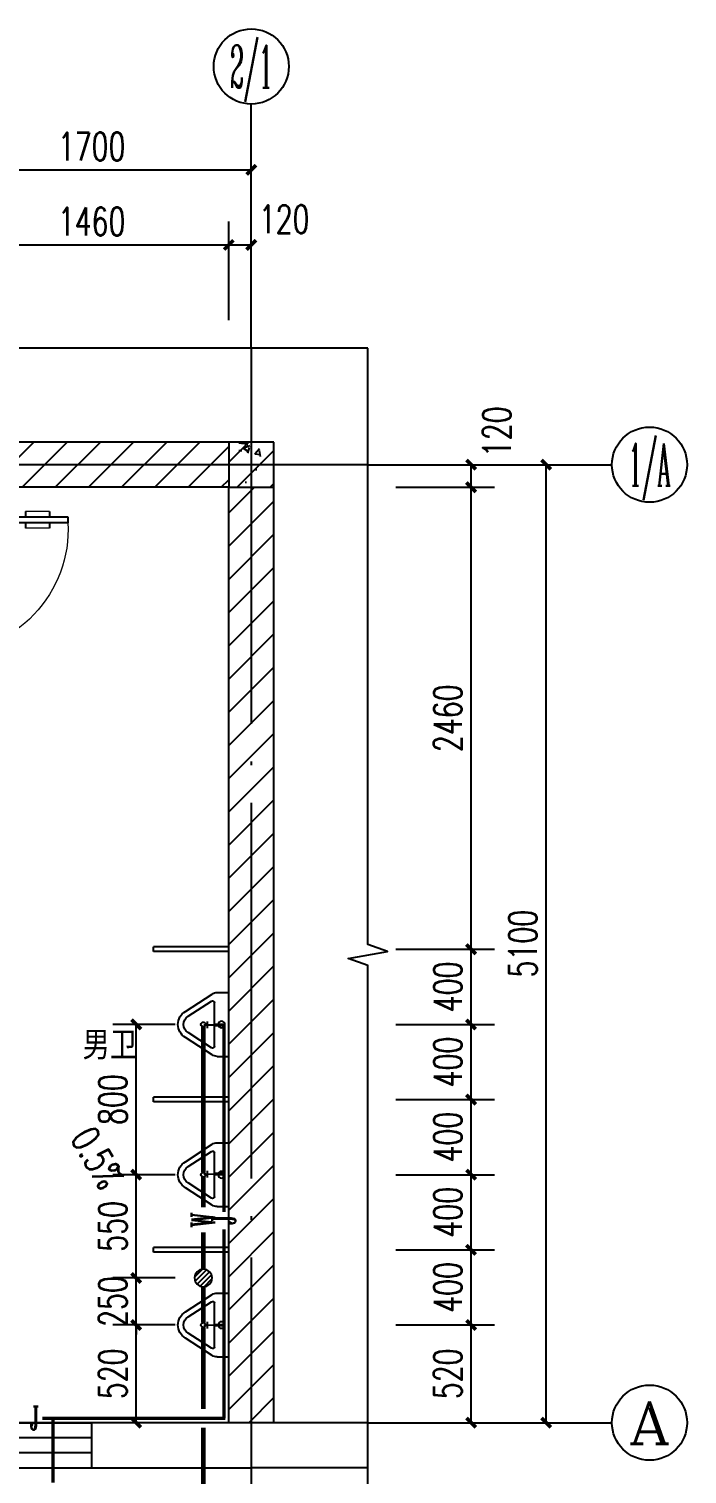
# Model space of a CAD drawing. Extents: x 13158459 to 15902229, y -1299598 to 28366.
# Drawn here: x 14076573 to 14080077, y -587310 to -579616 of the extents above; entities that cross this region are included whole.
import ezdxf
from ezdxf.enums import TextEntityAlignment as Align

# ---------------------------------------------------------------- set-up
doc = ezdxf.new("R2010")
doc.units = 0
doc.header["$LTSCALE"] = 1000
doc.header["$MEASUREMENT"] = 0
doc.linetypes.add('DOTE', pattern=[2.42, 2, -0.2, 0.02, -0.2])
for name, color, linetype in [('AXIS', 3, 'Continuous'), ('AXIS_TEXT', 7, 'Continuous'), ('COLUMN', 2, 'Continuous'), ('DIM_SYMB', 3, 'Continuous'), ('DOTE', 8, 'DOTE'), ('EQUIP_地漏', 7, 'Continuous'), ('EQUIP_污水', 7, 'Continuous'), ('EQUIP_给水', 7, 'Continuous'), ('LVTRY', 6, 'Continuous'), ('PIPE-污水', 2, 'Continuous'), ('PIPE-给水', 3, 'Continuous'), ('PUB_HATCH', 8, 'Continuous'), ('PUB_TEXT', 7, 'Continuous'), ('TEXT_污水', 7, 'Continuous'), ('TEXT_给水', 7, 'Continuous'), ('TWT_DIM', 3, 'Continuous'), ('WALL', 9, 'Continuous'), ('WALL-PARAPET', 6, 'Continuous'), ('WINDOW', 4, 'Continuous')]:
    doc.layers.add(name, color=color, linetype=linetype)
doc.styles.add('_TCH_AXIS', font='COMPLEX', dxfattribs={"bigfont": 'GBCBIG'})
doc.styles.add('_TCH_DIM', font='SIMPLEX', dxfattribs={"bigfont": 'GBCBIG'})
doc.styles.add('_TCH_DIM_T3', font='SIMPLEX', dxfattribs={"width": 0.705882, "bigfont": 'GBCBIG'})
doc.styles.add('_TWT_PIPETEXT', font='COMPLEX', dxfattribs={"width": 0.8, "height": 2.5, "bigfont": 'HZTXT'})
doc.styles.add('COMPLEX', font='COMPLEX')
doc.styles.add('YAYA', font='', dxfattribs={"width": 0.8, "height": 1})
doc.styles.get('YAYA').set_extended_font_data('SimSun')
doc.dimstyles.new('_TCH_ARCH&&50', dxfattribs={"dimtxt": 148.75, "dimasz": 50, "dimexe": 125, "dimexo": 150, "dimgap": 50, "dimtad": 1, "dimdec": 0, "dimzin": 0, "dimdsep": 46, "dimtxsty": '_TCH_DIM_T3', "dimblk": 'ARCHTICK', "dimcen": 0.09, "dimclrt": 7, "dimazin": 2, "dimtfac": 1, "dimtdec": 0, "dimtix": 1, "dimtmove": 2, "dimatfit": 3, "dimfxl": 0, "dimtolj": 1, "dimtzin": 0, "dimarcsym": 0})
doc.dimstyles.new('_TWT_ARCH&&50', dxfattribs={"dimtxt": 148.75, "dimasz": 50, "dimexe": 125, "dimexo": 150, "dimgap": 50, "dimtad": 1, "dimdec": 0, "dimzin": 0, "dimdsep": 46, "dimtxsty": '_TCH_DIM_T3', "dimblk": 'ARCHTICK', "dimcen": 0.09, "dimclrt": 7, "dimazin": 2, "dimtfac": 1, "dimtdec": 0, "dimtix": 1, "dimtmove": 2, "dimatfit": 3, "dimfxl": 0, "dimtolj": 1, "dimtzin": 0, "dimarcsym": 0})
pattern_1 = [(45, (0, 89.76), (-88.388383, 88.388383), [])]

# ---------------------------------------------------------------- blocks, each defined once
blk = doc.blocks.new('$lvtry$00000007')
for p, q in [((-170, 0, 0), (170, 0, 0)), ((-170, -61.1, 0), (-170, 0, 0)), ((-115.8, -76, 0), (115.8, -76, 0)), ((170, -61.1, 0), (170, 0, 0)), ((-161.9, -88.4, 0), (-69.3, -230.6, 0)), ((-124.2, -91.5, 0), (-43.3, -215.6, 0)), ((43.3, -215.6, 0), (124.2, -91.5, 0)), ((69.3, -230.6, 0), (161.9, -88.4, 0))]:
    blk.add_line(p, q)
blk.add_circle((0, -38, 0), 17.7)
for centre, radius, start, end in [((-120, -61.1, 0), 50, 180, 213.0863), ((-115.8, -86, 0), 10, 90, 213.0863), ((115.8, -86, 0), 10, 326.9137, 90), ((120, -61.1, 0), 50, 326.9137, 0), ((0, -190.6, 0), 80, 210, 330), ((0, -190.6, 0), 50, 210, 330)]:
    blk.add_arc(centre, radius, start, end)
blk = doc.blocks.new('$DorLib2D$00000009')
for p, q in [((0.4129, 0.9053), (0.4129, 0.0807)), ((0.4541, 0.9053), (0.4129, 0.9053)), ((0.4541, 0.0807), (0.4541, 0.9053)), ((0.4129, 0.7822), (0.378, 0.7822)), ((0.489, 0.7822), (0.4541, 0.7822)), ((0.4129, 0.6235), (0.378, 0.6235)), ((0.489, 0.6235), (0.4541, 0.6235)), ((-0.4941, 0.0807), (-0.4529, 0.0807)), ((-0.4941, -0.0018), (-0.4941, 0.0807)), ((-0.4529, 0.0807), (-0.4529, 0.0395)), ((-0.4529, 0.0395), (-0.4117, 0.0395)), ((-0.4117, 0.0395), (-0.4117, -0.0018)), ((0.4129, 0.0807), (0.4541, 0.0807)), ((0.4541, 0.0395), (0.4129, 0.0395)), ((0.4129, 0.0395), (0.4129, -0.0018)), ((0.4953, 0.0807), (0.4541, 0.0807)), ((0.4541, 0.0807), (0.4541, 0.0395)), ((0.4953, -0.0018), (0.4953, 0.0807)), ((-0.4941, -0.0018), (-0.4941, -0.0018)), ((-0.4117, -0.0018), (-0.4941, -0.0018)), ((0.4129, -0.0018), (0.4953, -0.0018)), ((0.4953, -0.0018), (0.4953, -0.0018))]:
    blk.add_line(p, q)
at = {"lineweight": 13}
for p, q in [((0.378, 0.7822), (0.378, 0.6235)), ((0.489, 0.7822), (0.489, 0.6235))]:
    blk.add_line(p, q, dxfattribs=at)
blk.add_arc((0.3716, 0.0817), 0.8246, 87.13397, 180.07167, dxfattribs=at)
blk = doc.blocks.new('$TCHSYS$WIN2D')
for p, q in [((-0.5, 0.5), (0.5, 0.5)), ((-0.5, 0.5), (-0.5, -0.5)), ((0.5, 0.5), (0.5, -0.5)), ((0.5, 0.1667), (-0.5, 0.1667)), ((0.5, -0.1667), (-0.5, -0.1667)), ((-0.5, -0.5), (0.5, -0.5))]:
    blk.add_line(p, q)
blk = doc.blocks.new('_ArchTick')
at = {"color": 0, "linetype": 'ByBlock', "const_width": 0.4}
blk.add_lwpolyline([(-0.5, -0.5), (0.5, 0.5)], dxfattribs=at)
blk = doc.blocks.new('*D414')
at = {"layer": 'AXIS', "color": 0, "lineweight": -2}
for p, q in [((14076057.1, -581166.5), (14076057.1, -580241.5)), ((14077757.1, -581166.5), (14077757.1, -580241.5)), ((14076057.1, -580366.5), (14077757.1, -580366.5))]:
    blk.add_line(p, q, dxfattribs=at)
at = {"layer": 'Defpoints', "color": 0}
for p in [(14077757.1, -580366.5), (14076057.1, -581316.5), (14077757.1, -581316.5)]:
    blk.add_point(p, dxfattribs=at)
at = {"layer": 'AXIS', "color": 0, "lineweight": -2, "xscale": 50, "yscale": 50, "zscale": 50, "rotation": 180}
blk.add_blockref('_ArchTick', (14076057.1, -580366.5), dxfattribs=at)
at = {"layer": 'AXIS', "color": 0, "lineweight": -2, "xscale": 50, "yscale": 50, "zscale": 50}
blk.add_blockref('_ArchTick', (14077757.1, -580366.5), dxfattribs=at)
at = {"layer": 'AXIS', "color": 7, "insert": (14076907.1, -580242.1), "char_height": 148.75, "attachment_point": 5, "style": '_TCH_DIM_T3'}
blk.add_mtext('\\A1;1700', dxfattribs=at)
blk = doc.blocks.new('*D417')
at = {"layer": 'AXIS', "color": 0, "lineweight": -2}
for p, q in [((14077637.1, -581166.5), (14077637.1, -580641.5)), ((14077757.1, -581166.5), (14077757.1, -580641.5)), ((14077637.1, -580766.5), (14077757.1, -580766.5))]:
    blk.add_line(p, q, dxfattribs=at)
at = {"layer": 'Defpoints', "color": 0}
for p in [(14077757.1, -580766.5), (14077637.1, -581316.5), (14077757.1, -581316.5)]:
    blk.add_point(p, dxfattribs=at)
at = {"layer": 'AXIS', "color": 0, "lineweight": -2, "xscale": 50, "yscale": 50, "zscale": 50, "rotation": 180}
blk.add_blockref('_ArchTick', (14077637.1, -580766.5), dxfattribs=at)
at = {"layer": 'AXIS', "color": 0, "lineweight": -2, "xscale": 50, "yscale": 50, "zscale": 50}
blk.add_blockref('_ArchTick', (14077757.1, -580766.5), dxfattribs=at)
at = {"layer": 'AXIS', "color": 7, "insert": (14077932.1, -580629), "char_height": 148.75, "attachment_point": 5, "style": '_TCH_DIM_T3'}
blk.add_mtext('\\A1;120', dxfattribs=at)
blk = doc.blocks.new('*D418')
at = {"layer": 'AXIS', "color": 0, "lineweight": -2}
for p, q in [((14076177.1, -581166.5), (14076177.1, -580641.5)), ((14077637.1, -581166.5), (14077637.1, -580641.5)), ((14076177.1, -580766.5), (14077637.1, -580766.5))]:
    blk.add_line(p, q, dxfattribs=at)
at = {"layer": 'Defpoints', "color": 0}
for p in [(14077637.1, -580766.5), (14076177.1, -581316.5), (14077637.1, -581316.5)]:
    blk.add_point(p, dxfattribs=at)
at = {"layer": 'AXIS', "color": 0, "lineweight": -2, "xscale": 50, "yscale": 50, "zscale": 50, "rotation": 180}
blk.add_blockref('_ArchTick', (14076177.1, -580766.5), dxfattribs=at)
at = {"layer": 'AXIS', "color": 0, "lineweight": -2, "xscale": 50, "yscale": 50, "zscale": 50}
blk.add_blockref('_ArchTick', (14077637.1, -580766.5), dxfattribs=at)
at = {"layer": 'AXIS', "color": 7, "insert": (14076907.1, -580642.1), "char_height": 148.75, "attachment_point": 5, "style": '_TCH_DIM_T3'}
blk.add_mtext('\\A1;1460', dxfattribs=at)
blk = doc.blocks.new('*D435')
at = {"layer": 'AXIS', "color": 0, "lineweight": -2}
for p, q in [((14078527.1, -581936.5), (14079452.1, -581936.5)), ((14079327.1, -587036.5), (14079327.1, -581936.5)), ((14078527.1, -587036.5), (14079452.1, -587036.5))]:
    blk.add_line(p, q, dxfattribs=at)
at = {"layer": 'Defpoints', "color": 0}
for p in [(14078377.1, -581936.5), (14079327.1, -581936.5), (14078377.1, -587036.5)]:
    blk.add_point(p, dxfattribs=at)
at = {"layer": 'AXIS', "color": 0, "lineweight": -2, "xscale": 50, "yscale": 50, "zscale": 50}
for p, rotation in [((14079327.1, -581936.5), 90), ((14079327.1, -587036.5), 270)]:
    blk.add_blockref('_ArchTick', p, dxfattribs=dict(at, rotation=rotation))
at = {"layer": 'AXIS', "color": 7, "insert": (14079202.7, -584486.5), "char_height": 148.75, "attachment_point": 5, "rotation": 90, "style": '_TCH_DIM_T3'}
blk.add_mtext('\\A1;5100', dxfattribs=at)
blk = doc.blocks.new('*D436')
at = {"layer": 'AXIS', "color": 0, "lineweight": -2}
for p, q in [((14078527.1, -586516.5), (14079052.1, -586516.5)), ((14078927.1, -587036.5), (14078927.1, -586516.5)), ((14078527.1, -587036.5), (14079052.1, -587036.5))]:
    blk.add_line(p, q, dxfattribs=at)
at = {"layer": 'Defpoints', "color": 0}
for p in [(14078377.1, -586516.5), (14078927.1, -586516.5), (14078377.1, -587036.5)]:
    blk.add_point(p, dxfattribs=at)
at = {"layer": 'AXIS', "color": 0, "lineweight": -2, "xscale": 50, "yscale": 50, "zscale": 50}
for p, rotation in [((14078927.1, -586516.5), 90), ((14078927.1, -587036.5), 270)]:
    blk.add_blockref('_ArchTick', p, dxfattribs=dict(at, rotation=rotation))
at = {"layer": 'AXIS', "color": 7, "insert": (14078802.7, -586776.5), "char_height": 148.75, "attachment_point": 5, "rotation": 90, "style": '_TCH_DIM_T3'}
blk.add_mtext('\\A1;520', dxfattribs=at)
blk = doc.blocks.new('*D437')
at = {"layer": 'AXIS', "color": 0, "lineweight": -2}
for p, q in [((14078527.1, -586116.5), (14079052.1, -586116.5)), ((14078927.1, -586516.5), (14078927.1, -586116.5)), ((14078527.1, -586516.5), (14079052.1, -586516.5))]:
    blk.add_line(p, q, dxfattribs=at)
at = {"layer": 'Defpoints', "color": 0}
for p in [(14078377.1, -586116.5), (14078927.1, -586116.5), (14078377.1, -586516.5)]:
    blk.add_point(p, dxfattribs=at)
at = {"layer": 'AXIS', "color": 0, "lineweight": -2, "xscale": 50, "yscale": 50, "zscale": 50}
for p, rotation in [((14078927.1, -586116.5), 90), ((14078927.1, -586516.5), 270)]:
    blk.add_blockref('_ArchTick', p, dxfattribs=dict(at, rotation=rotation))
at = {"layer": 'AXIS', "color": 7, "insert": (14078802.7, -586316.5), "char_height": 148.75, "attachment_point": 5, "rotation": 90, "style": '_TCH_DIM_T3'}
blk.add_mtext('\\A1;400', dxfattribs=at)
blk = doc.blocks.new('*D438')
at = {"layer": 'AXIS', "color": 0, "lineweight": -2}
for p, q in [((14078527.1, -585716.5), (14079052.1, -585716.5)), ((14078927.1, -586116.5), (14078927.1, -585716.5)), ((14078527.1, -586116.5), (14079052.1, -586116.5))]:
    blk.add_line(p, q, dxfattribs=at)
at = {"layer": 'Defpoints', "color": 0}
for p in [(14078377.1, -585716.5), (14078927.1, -585716.5), (14078377.1, -586116.5)]:
    blk.add_point(p, dxfattribs=at)
at = {"layer": 'AXIS', "color": 0, "lineweight": -2, "xscale": 50, "yscale": 50, "zscale": 50}
for p, rotation in [((14078927.1, -585716.5), 90), ((14078927.1, -586116.5), 270)]:
    blk.add_blockref('_ArchTick', p, dxfattribs=dict(at, rotation=rotation))
at = {"layer": 'AXIS', "color": 7, "insert": (14078802.7, -585916.5), "char_height": 148.75, "attachment_point": 5, "rotation": 90, "style": '_TCH_DIM_T3'}
blk.add_mtext('\\A1;400', dxfattribs=at)
blk = doc.blocks.new('*D439')
at = {"layer": 'AXIS', "color": 0, "lineweight": -2}
for p, q in [((14078527.1, -585316.5), (14079052.1, -585316.5)), ((14078927.1, -585716.5), (14078927.1, -585316.5)), ((14078527.1, -585716.5), (14079052.1, -585716.5))]:
    blk.add_line(p, q, dxfattribs=at)
at = {"layer": 'Defpoints', "color": 0}
for p in [(14078377.1, -585316.5), (14078927.1, -585316.5), (14078377.1, -585716.5)]:
    blk.add_point(p, dxfattribs=at)
at = {"layer": 'AXIS', "color": 0, "lineweight": -2, "xscale": 50, "yscale": 50, "zscale": 50}
for p, rotation in [((14078927.1, -585316.5), 90), ((14078927.1, -585716.5), 270)]:
    blk.add_blockref('_ArchTick', p, dxfattribs=dict(at, rotation=rotation))
at = {"layer": 'AXIS', "color": 7, "insert": (14078802.7, -585516.5), "char_height": 148.75, "attachment_point": 5, "rotation": 90, "style": '_TCH_DIM_T3'}
blk.add_mtext('\\A1;400', dxfattribs=at)
blk = doc.blocks.new('*D440')
at = {"layer": 'AXIS', "color": 0, "lineweight": -2}
for p, q in [((14078527.1, -584916.5), (14079052.1, -584916.5)), ((14078927.1, -585316.5), (14078927.1, -584916.5)), ((14078527.1, -585316.5), (14079052.1, -585316.5))]:
    blk.add_line(p, q, dxfattribs=at)
at = {"layer": 'Defpoints', "color": 0}
for p in [(14078377.1, -584916.5), (14078927.1, -584916.5), (14078377.1, -585316.5)]:
    blk.add_point(p, dxfattribs=at)
at = {"layer": 'AXIS', "color": 0, "lineweight": -2, "xscale": 50, "yscale": 50, "zscale": 50}
for p, rotation in [((14078927.1, -584916.5), 90), ((14078927.1, -585316.5), 270)]:
    blk.add_blockref('_ArchTick', p, dxfattribs=dict(at, rotation=rotation))
at = {"layer": 'AXIS', "color": 7, "insert": (14078802.7, -585116.5), "char_height": 148.75, "attachment_point": 5, "rotation": 90, "style": '_TCH_DIM_T3'}
blk.add_mtext('\\A1;400', dxfattribs=at)
blk = doc.blocks.new('*D441')
at = {"layer": 'AXIS', "color": 0, "lineweight": -2}
for p, q in [((14078527.1, -584516.5), (14079052.1, -584516.5)), ((14078927.1, -584916.5), (14078927.1, -584516.5)), ((14078527.1, -584916.5), (14079052.1, -584916.5))]:
    blk.add_line(p, q, dxfattribs=at)
at = {"layer": 'Defpoints', "color": 0}
for p in [(14078377.1, -584516.5), (14078927.1, -584516.5), (14078377.1, -584916.5)]:
    blk.add_point(p, dxfattribs=at)
at = {"layer": 'AXIS', "color": 0, "lineweight": -2, "xscale": 50, "yscale": 50, "zscale": 50}
for p, rotation in [((14078927.1, -584516.5), 90), ((14078927.1, -584916.5), 270)]:
    blk.add_blockref('_ArchTick', p, dxfattribs=dict(at, rotation=rotation))
at = {"layer": 'AXIS', "color": 7, "insert": (14078802.7, -584716.5), "char_height": 148.75, "attachment_point": 5, "rotation": 90, "style": '_TCH_DIM_T3'}
blk.add_mtext('\\A1;400', dxfattribs=at)
blk = doc.blocks.new('*D442')
at = {"layer": 'AXIS', "color": 0, "lineweight": -2}
for p, q in [((14078527.1, -582056.5), (14079052.1, -582056.5)), ((14078927.1, -584516.5), (14078927.1, -582056.5)), ((14078527.1, -584516.5), (14079052.1, -584516.5))]:
    blk.add_line(p, q, dxfattribs=at)
at = {"layer": 'Defpoints', "color": 0}
for p in [(14078377.1, -582056.5), (14078927.1, -582056.5), (14078377.1, -584516.5)]:
    blk.add_point(p, dxfattribs=at)
at = {"layer": 'AXIS', "color": 0, "lineweight": -2, "xscale": 50, "yscale": 50, "zscale": 50}
for p, rotation in [((14078927.1, -582056.5), 90), ((14078927.1, -584516.5), 270)]:
    blk.add_blockref('_ArchTick', p, dxfattribs=dict(at, rotation=rotation))
at = {"layer": 'AXIS', "color": 7, "insert": (14078802.7, -583286.5), "char_height": 148.75, "attachment_point": 5, "rotation": 90, "style": '_TCH_DIM_T3'}
blk.add_mtext('\\A1;2460', dxfattribs=at)
blk = doc.blocks.new('*D443')
at = {"layer": 'AXIS', "color": 0, "lineweight": -2}
for p, q in [((14078527.1, -581936.5), (14079052.1, -581936.5)), ((14078927.1, -582056.5), (14078927.1, -581936.5)), ((14078527.1, -582056.5), (14079052.1, -582056.5))]:
    blk.add_line(p, q, dxfattribs=at)
at = {"layer": 'Defpoints', "color": 0}
for p in [(14078377.1, -581936.5), (14078927.1, -581936.5), (14078377.1, -582056.5)]:
    blk.add_point(p, dxfattribs=at)
at = {"layer": 'AXIS', "color": 0, "lineweight": -2, "xscale": 50, "yscale": 50, "zscale": 50}
for p, rotation in [((14078927.1, -581936.5), 90), ((14078927.1, -582056.5), 270)]:
    blk.add_blockref('_ArchTick', p, dxfattribs=dict(at, rotation=rotation))
at = {"layer": 'AXIS', "color": 7, "insert": (14079064.6, -581761.5), "char_height": 148.75, "attachment_point": 5, "rotation": 90, "style": '_TCH_DIM_T3'}
blk.add_mtext('\\A1;120', dxfattribs=at)
blk = doc.blocks.new('$TwtSys$00000147')
blk.add_circle((0, 0, 0), 1)
blk = doc.blocks.new('$TwtSys$00000141')
for p, q in [((-94, 8), (-10, 92)), ((-94, 8), (-10, 92)), ((-87, -35), (35, 87)), ((-87, -35), (35, 87)), ((-66, -66), (66, 66)), ((-66, -66), (66, 66)), ((-32, -87), (88, 33)), ((-32, -87), (88, 33)), ((11, -92), (92, -11)), ((11, -92), (92, -11))]:
    blk.add_line(p, q)
blk.add_circle((0, 0), 94)
blk.add_circle((0, 0), 94)
blk = doc.blocks.new('$TwtSys$00000320')
at = {"const_width": 20}
for points in [[(0, 0), (0, -121)], [(-37, -83), (37, -83)]]:
    blk.add_lwpolyline(points, dxfattribs=at)
blk = doc.blocks.new('*D464')
at = {"layer": 'Defpoints', "color": 0}
for p in [(14077144.4, -584916.5), (14077501.8, -584916.5), (14077501.8, -585716.5)]:
    blk.add_point(p, dxfattribs=at)
at = {"layer": 'TWT_DIM', "color": 0, "lineweight": -2}
for p, q in [((14077351.8, -584916.5), (14077019.4, -584916.5)), ((14077144.4, -585716.5), (14077144.4, -584916.5)), ((14077351.8, -585716.5), (14077019.4, -585716.5))]:
    blk.add_line(p, q, dxfattribs=at)
at = {"layer": 'TWT_DIM', "color": 0, "lineweight": -2, "xscale": 50, "yscale": 50, "zscale": 50}
for p, rotation in [((14077144.4, -584916.5), 90), ((14077144.4, -585716.5), 270)]:
    blk.add_blockref('_ArchTick', p, dxfattribs=dict(at, rotation=rotation))
at = {"layer": 'TWT_DIM', "color": 7, "insert": (14077020, -585316.5), "char_height": 148.75, "attachment_point": 5, "rotation": 90, "style": '_TCH_DIM_T3'}
blk.add_mtext('\\A1;800', dxfattribs=at)
blk = doc.blocks.new('*D465')
at = {"layer": 'Defpoints', "color": 0}
for p in [(14077144.4, -585716.5), (14077501.8, -585716.5), (14077501.8, -586266.3)]:
    blk.add_point(p, dxfattribs=at)
at = {"layer": 'TWT_DIM', "color": 0, "lineweight": -2}
for p, q in [((14077351.8, -585716.5), (14077019.4, -585716.5)), ((14077144.4, -586266.3), (14077144.4, -585716.5)), ((14077351.8, -586266.3), (14077019.4, -586266.3))]:
    blk.add_line(p, q, dxfattribs=at)
at = {"layer": 'TWT_DIM', "color": 0, "lineweight": -2, "xscale": 50, "yscale": 50, "zscale": 50}
for p, rotation in [((14077144.4, -585716.5), 90), ((14077144.4, -586266.3), 270)]:
    blk.add_blockref('_ArchTick', p, dxfattribs=dict(at, rotation=rotation))
at = {"layer": 'TWT_DIM', "color": 7, "insert": (14077020, -585991.4), "char_height": 148.75, "attachment_point": 5, "rotation": 90, "style": '_TCH_DIM_T3'}
blk.add_mtext('\\A1;550', dxfattribs=at)
blk = doc.blocks.new('*D466')
at = {"layer": 'Defpoints', "color": 0}
for p in [(14077144.4, -586266.3), (14077501.8, -586266.3), (14077501.8, -586516.5)]:
    blk.add_point(p, dxfattribs=at)
at = {"layer": 'TWT_DIM', "color": 0, "lineweight": -2}
for p, q in [((14077144.4, -586266.3), (14077144.4, -586216.3)), ((14077351.8, -586266.3), (14077019.4, -586266.3)), ((14077144.4, -586516.5), (14077144.4, -586266.3)), ((14077351.8, -586516.5), (14077019.4, -586516.5)), ((14077144.4, -586516.5), (14077144.4, -586566.5))]:
    blk.add_line(p, q, dxfattribs=at)
at = {"layer": 'TWT_DIM', "color": 0, "lineweight": -2, "xscale": 50, "yscale": 50, "zscale": 50}
for p, rotation in [((14077144.4, -586266.3), 270), ((14077144.4, -586516.5), 90)]:
    blk.add_blockref('_ArchTick', p, dxfattribs=dict(at, rotation=rotation))
at = {"layer": 'TWT_DIM', "color": 7, "insert": (14077020, -586391.4), "char_height": 148.75, "attachment_point": 5, "rotation": 90, "style": '_TCH_DIM_T3'}
blk.add_mtext('\\A1;250', dxfattribs=at)
blk = doc.blocks.new('*D467')
at = {"layer": 'Defpoints', "color": 0}
for p in [(14077144.4, -586516.5), (14077501.8, -586516.5), (14077501.8, -587036.5)]:
    blk.add_point(p, dxfattribs=at)
at = {"layer": 'TWT_DIM', "color": 0, "lineweight": -2}
for p, q in [((14077351.8, -586516.5), (14077019.4, -586516.5)), ((14077144.4, -587036.5), (14077144.4, -586516.5)), ((14077351.8, -587036.5), (14077019.4, -587036.5))]:
    blk.add_line(p, q, dxfattribs=at)
at = {"layer": 'TWT_DIM', "color": 0, "lineweight": -2, "xscale": 50, "yscale": 50, "zscale": 50}
for p, rotation in [((14077144.4, -586516.5), 90), ((14077144.4, -587036.5), 270)]:
    blk.add_blockref('_ArchTick', p, dxfattribs=dict(at, rotation=rotation))
at = {"layer": 'TWT_DIM', "color": 7, "insert": (14077020, -586776.5), "char_height": 148.75, "attachment_point": 5, "rotation": 90, "style": '_TCH_DIM_T3'}
blk.add_mtext('\\A1;520', dxfattribs=at)
blk = doc.blocks.new('_AXISO')
blk.add_circle((0, 0), 0.5)
at = {"layer": 'AXIS_TEXT', "style": 'COMPLEX', "width": 1.041667}
blk.add_attdef('A', text='', height=0.56, dxfattribs=at).set_placement((-0.25, -0.28), (0.25, -0.28), align=Align.FIT)

msp = doc.modelspace()

# ---------------------------------------------------------------- hatches: boundary and pattern name
at = {"layer": 'PIPE-给水', "linetype": 'Continuous'}
for points in [[(14077611.1, -584919.1), (14077611.1, -584910.4), (14077619.8, -584910.4)], [(14077611.1, -584919.1), (14077619.8, -584919.1), (14077619.8, -584910.4)], [(14077611.1, -587013), (14077611.1, -587021.7), (14077619.8, -587021.7)], [(14077611.1, -587013), (14077619.8, -587013), (14077619.8, -587021.7)]]:
    msp.add_hatch(color=256, dxfattribs=at).paths.add_polyline_path(points)
at = {"layer": 'PUB_HATCH'}
h = msp.add_hatch(dxfattribs=at)
h.set_pattern_fill('普通砖', color=256, scale=50, style=0)
h.set_pattern_definition(pattern_1)
h.paths.add_polyline_path([(14076177.1, -581816.5), (14076177.1, -582056.5), (14077637.1, -582056.5), (14077637.1, -581816.5)])
h = msp.add_hatch(dxfattribs=at)
h.set_pattern_fill('钢筋混凝土', color=256, scale=50, style=0)
h.set_pattern_definition([(45, (0, 0), (-88.3883476, 88.3883476), []), (50, (0, 0), (358.630091, -31.3760675), [37.5, -412.5]), (355, (0, 0), (-69.375667, 376.096067), [30, -330]), (100.4514, (29.9, -2.6), (289.254691, 344.719771), [31.870095, -350.571056]), (46.1842, (0, 100), (533.620524, -82.759507), [56.25, -618.75]), (96.6356, (44.47, 93.1), (467.331353, 487.058935), [47.805144, -525.8565]), (351.1842, (0, 100), (467.330973, 487.0593), [45, -495]), (21, (50, 75), (298.453526, -201.3094453), [37.5, -412.5]), (326, (50, 75), (121.657666, 362.575023), [30, -330]), (71.4514, (74.87, 58.22), (420.111314, 161.265248), [31.870095, -350.571056]), (37.5, (0, 0), (6.0799277, 166.4469269), [0, -326, 0, -335, 0, -331.25]), (7.5, (0, 0), (131.5347687, 197.205856), [0, -191, 0, -318.5, 0, -126.25]), (327.5, (-111.5, 0), (266.9112181, -11.2774359), [0, -125, 0, -390, 0, -517.5]), (317.5, (-161.5, 0), (291.5930847, 50.052491), [0, -162.5, 0, -259, 0, -367.5])])
h.paths.add_polyline_path([(14077637.1, -582056.5), (14077877.1, -582056.5), (14077877.1, -581816.5), (14077637.1, -581816.5)])
h = msp.add_hatch(dxfattribs=at)
h.set_pattern_fill('普通砖', color=256, scale=50, style=0)
h.set_pattern_definition(pattern_1)
h.paths.add_polyline_path([(14077877.1, -582056.5), (14077637.1, -582056.5), (14077637.1, -587036.5), (14077877.1, -587036.5)])

# ---------------------------------------------------------------- linework, layer by layer
at = {"layer": 'AXIS'}
for p, q in [((14077757.1, -581316.5), (14077757.1, -580016.5)), ((14078377.1, -581936.5), (14079677.1, -581936.5)), ((14078377.1, -587036.5), (14079677.1, -587036.5))]:
    msp.add_line(p, q, dxfattribs=at)
at = {"layer": 'COLUMN'}
for p, q in [((14077877.1, -581816.5), (14077637.1, -581816.5)), ((14077637.1, -581816.5), (14077637.1, -582056.5)), ((14077877.1, -582056.5), (14077877.1, -581816.5)), ((14077637.1, -582056.5), (14077877.1, -582056.5))]:
    msp.add_line(p, q, dxfattribs=at)
at = {"layer": 'DIM_SYMB'}
for points in [[(14078377.1, -581316.5), (14074653.3, -581316.5), (14074615.1, -581421.5), (14074578.1, -581211.5), (14074540.8, -581316.5), (14070817.1, -581316.5)], [(14078377.1, -587776.5), (14078377.1, -584602.7), (14078272.1, -584564.5), (14078482.1, -584527.5), (14078377.1, -584490.2), (14078377.1, -581316.5)]]:
    msp.add_lwpolyline(points, dxfattribs=at)
msp.add_lwpolyline([(14076678.4, -585435.4, 0, 0, 0), (14076905.8, -585823.7, 40, 0, 0), (14076981.6, -585953.2, 0, 0, 0)], format="xyseb", dxfattribs=at)
at = {"layer": 'DOTE'}
for p, q in [((14077757.1, -581316.5), (14077757.1, -587776.5)), ((14078377.1, -581936.5), (14070817.1, -581936.5)), ((14078377.1, -587036.5), (14070817.1, -587036.5))]:
    msp.add_line(p, q, dxfattribs=at)
at = {"layer": 'LVTRY'}
for p, q in [((14077637.1, -584504), (14077237.1, -584504)), ((14077237.1, -584529), (14077237.1, -584504)), ((14077637.1, -584529), (14077237.1, -584529)), ((14077637.1, -584529), (14077637.1, -584504)), ((14077637.1, -585304), (14077237.1, -585304)), ((14077237.1, -585329), (14077237.1, -585304)), ((14077637.1, -585329), (14077237.1, -585329)), ((14077637.1, -585329), (14077637.1, -585304)), ((14077637.1, -586104), (14077237.1, -586104)), ((14077237.1, -586129), (14077237.1, -586104)), ((14077637.1, -586129), (14077637.1, -586104)), ((14077637.1, -586129), (14077237.1, -586129))]:
    msp.add_line(p, q, dxfattribs=at)
at = {"layer": 'PIPE-污水', "linetype": 'Continuous', "ltscale": 0.25, "const_width": 25}
for points in [[(14077501.8, -584929), (14077501.8, -585704)], [(14077501.8, -585729), (14077501.8, -585889.9)], [(14077501.8, -586023.8), (14077501.8, -586219.3)], [(14077501.8, -586313.4), (14077501.8, -586504)], [(14077501.8, -586529), (14077501.8, -586963)], [(14077501.8, -587063), (14077501.8, -587398.9)]]:
    msp.add_lwpolyline(points, dxfattribs=at)
at = {"layer": 'PIPE-给水', "linetype": 'Continuous', "ltscale": 0.25, "const_width": 17.5}
for points in [[(14077611.1, -584919.1), (14077564.8, -584919.1)], [(14077611.1, -585713.3), (14077611.1, -584919.1)], [(14077611.1, -585713.3), (14077564.8, -585713.3)], [(14077611.1, -585915.3), (14077611.1, -585713.3)], [(14077611.1, -586517.3), (14077611.1, -586007.2)], [(14077611.1, -586517.3), (14077564.8, -586517.3)], [(14077611.1, -587013), (14077611.1, -586517.3)], [(14076701.5, -587013), (14076644.9, -587013)], [(14076701.5, -587356.4), (14076701.5, -587013)], [(14076701.5, -587013), (14077611.1, -587013)]]:
    msp.add_lwpolyline(points, dxfattribs=at)
at = {"layer": 'WALL'}
for p, q in [((14077637.1, -581816.5), (14076177.1, -581816.5)), ((14077637.1, -582056.5), (14076177.1, -582056.5)), ((14077637.1, -587036.5), (14077637.1, -582056.5)), ((14077877.1, -587036.5), (14077877.1, -582056.5))]:
    msp.add_line(p, q, dxfattribs=at)
at = {"layer": 'WALL-PARAPET'}
for p, q in [((14077757.1, -587036.5), (14076907.1, -587036.5)), ((14076907.1, -587036.5), (14076907.1, -587276.5)), ((14078377.1, -587036.5), (14077757.1, -587036.5)), ((14078377.1, -587276.5), (14078377.1, -587036.5)), ((14076907.1, -587276.5), (14077757.1, -587276.5)), ((14078377.1, -587276.5), (14077757.1, -587276.5))]:
    msp.add_line(p, q, dxfattribs=at)

# ---------------------------------------------------------------- block references
at = {"layer": 'AXIS'}
ref = msp.add_blockref('_AXISO', (14077757.1, -579816.5), dxfattribs=dict(at, xscale=400, yscale=400, zscale=400))
ref.add_attrib('A', '2/1', dxfattribs={"layer": 'AXIS_TEXT', "ltscale": 0.5, "height": 226.27, "style": '_TCH_AXIS', "width": 0.411765}).set_placement((14077644, -579929.6), (14077870.2, -579929.6), align=Align.FIT)
ref = msp.add_blockref('_AXISO', (14079877.1, -581936.5), dxfattribs=dict(at, xscale=400, yscale=400, zscale=400))
ref.add_attrib('A', '1/A', dxfattribs={"layer": 'AXIS_TEXT', "ltscale": 0.5, "height": 226.27, "style": '_TCH_AXIS', "width": 0.381818}).set_placement((14079764, -582049.6), (14079990.2, -582049.6), align=Align.FIT)
ref = msp.add_blockref('_AXISO', (14079877.1, -587036.5), dxfattribs=dict(at, xscale=400, yscale=400, zscale=400))
ref.add_attrib('A', 'A', dxfattribs={"layer": 'AXIS_TEXT', "ltscale": 0.5, "height": 226.3, "style": '_TCH_AXIS', "width": 1.166667}).set_placement((14079764, -587149.6), (14079990.2, -587149.6), align=Align.FIT)
at = {"layer": 'EQUIP_地漏', "xscale": 0.5, "yscale": -0.5, "zscale": 0.5, "rotation": 90}
msp.add_blockref('$TwtSys$00000141', (14077501.8, -586266.3), dxfattribs=at)
at = {"layer": 'EQUIP_污水', "xscale": 12.5, "yscale": 12.5, "zscale": 12.5}
for p in [(14077501.8, -584916.5), (14077501.8, -585716.5), (14077501.8, -586516.5)]:
    msp.add_blockref('$TwtSys$00000147', p, dxfattribs=at)
at = {"layer": 'EQUIP_给水', "xscale": 0.5, "yscale": 0.5, "zscale": 0.5, "rotation": 270}
for p in [(14077564.8, -584919.1), (14077564.8, -585713.3), (14077564.8, -586517.3)]:
    msp.add_blockref('$TwtSys$00000320', p, dxfattribs=at)
at = {"layer": 'LVTRY', "yscale": -1, "rotation": 90.00000000000001}
for p in [(14077637.1, -584916.5), (14077637.1, -585716.5), (14077637.1, -586516.5)]:
    msp.add_blockref('$lvtry$00000007', p, dxfattribs=at)
at = {"layer": 'WINDOW'}
for name, p, xscale, yscale, zscale, rotation in [('$DorLib2D$00000009', (14076057.1, -582576.5), 800, -800, 800, 90), ('$TCHSYS$WIN2D', (14076157.1, -587156.5), -1500, -240, -1500, 180)]:
    msp.add_blockref(name, p, dxfattribs=dict(at, xscale=xscale, yscale=yscale, zscale=zscale, rotation=rotation))

# ---------------------------------------------------------------- texts
at = {"layer": 'PUB_TEXT', "style": 'YAYA', "width": 0.8}
msp.add_text('男卫', height=132.91, dxfattribs=at).set_placement((14076858.9, -585088.2))
at = {"layer": 'PUB_TEXT', "style": '_TCH_DIM', "width": 0.705882}
msp.add_text('0.5%%%', height=148.75, rotation=300.35318, dxfattribs=at).set_placement((14076789.4, -585521.1))
at = {"layer": 'TEXT_污水', "style": '_TWT_PIPETEXT', "width": 0.64}
msp.add_text('W', height=125, rotation=90, dxfattribs=at).set_placement((14077564.3, -585998.8))
at = {"layer": 'TEXT_给水', "style": '_TWT_PIPETEXT', "width": 0.64}
msp.add_text('J', height=125, rotation=90, dxfattribs=at).set_placement((14077673.6, -585982.2))
msp.add_text('J', height=125, dxfattribs=at).set_placement((14076578, -587075.5))

# ---------------------------------------------------------------- dimensions: what is measured, and where the dimension line sits
at = {"layer": 'AXIS'}
for p1, p2, distance, text, picture, middle in [((14076057.1, -581316.5), (14077757.1, -581316.5), 950, '1700', '*D414', (14076907.1, -580242.1)), ((14076177.1, -581316.5), (14077637.1, -581316.5), 550, '1460', '*D418', (14076907.1, -580642.1)), ((14078377.1, -587036.5), (14078377.1, -581936.5), -950, '5100', '*D435', (14079202.7, -584486.5)), ((14078377.1, -584516.5), (14078377.1, -582056.5), -550, '2460', '*D442', (14078802.7, -583286.5)), ((14078377.1, -584916.5), (14078377.1, -584516.5), -550, '400', '*D441', (14078802.7, -584716.5)), ((14078377.1, -585316.5), (14078377.1, -584916.5), -550, '400', '*D440', (14078802.7, -585116.5)), ((14078377.1, -585716.5), (14078377.1, -585316.5), -550, '400', '*D439', (14078802.7, -585516.5)), ((14078377.1, -586116.5), (14078377.1, -585716.5), -550, '400', '*D438', (14078802.7, -585916.5)), ((14078377.1, -586516.5), (14078377.1, -586116.5), -550, '400', '*D437', (14078802.7, -586316.5)), ((14078377.1, -587036.5), (14078377.1, -586516.5), -550, '520', '*D436', (14078802.7, -586776.5))]:
    dim = msp.add_aligned_dim(p1=p1, p2=p2, distance=distance, text=text, dimstyle='_TCH_ARCH&&50', dxfattribs=at)
    dim.commit()
    dim.dimension.update_dxf_attribs({"geometry": picture, "text_midpoint": middle})
for base, p1, p2, angle, picture, middle in [((14077757.1, -580766.5), (14077637.1, -581316.5), (14077757.1, -581316.5), 0, '*D417', (14077932.1, -580629)), ((14078927.1, -581936.5), (14078377.1, -582056.5), (14078377.1, -581936.5), 90, '*D443', (14079064.6, -581761.5))]:
    dim = msp.add_linear_dim(base=base, p1=p1, p2=p2, angle=angle, text='120', dimstyle='_TCH_ARCH&&50', dxfattribs=at)
    dim.commit()
    dim.dimension.update_dxf_attribs({"geometry": picture, "text_midpoint": middle, "dimtype": 161})
at = {"layer": 'TWT_DIM'}
for p1, p2, text, picture, middle in [((14077501.8, -585716.5), (14077501.8, -584916.5), '800', '*D464', (14077020, -585316.5)), ((14077501.8, -586266.3), (14077501.8, -585716.5), '550', '*D465', (14077020, -585991.4)), ((14077501.8, -586516.5), (14077501.8, -586266.3), '250', '*D466', (14077020, -586391.4)), ((14077501.8, -587036.5), (14077501.8, -586516.5), '520', '*D467', (14077020, -586776.5))]:
    dim = msp.add_aligned_dim(p1=p1, p2=p2, distance=357.4, text=text, dimstyle='_TWT_ARCH&&50', dxfattribs=at)
    dim.commit()
    dim.dimension.update_dxf_attribs({"geometry": picture, "text_midpoint": middle})

doc.saveas('drawing.dxf')
